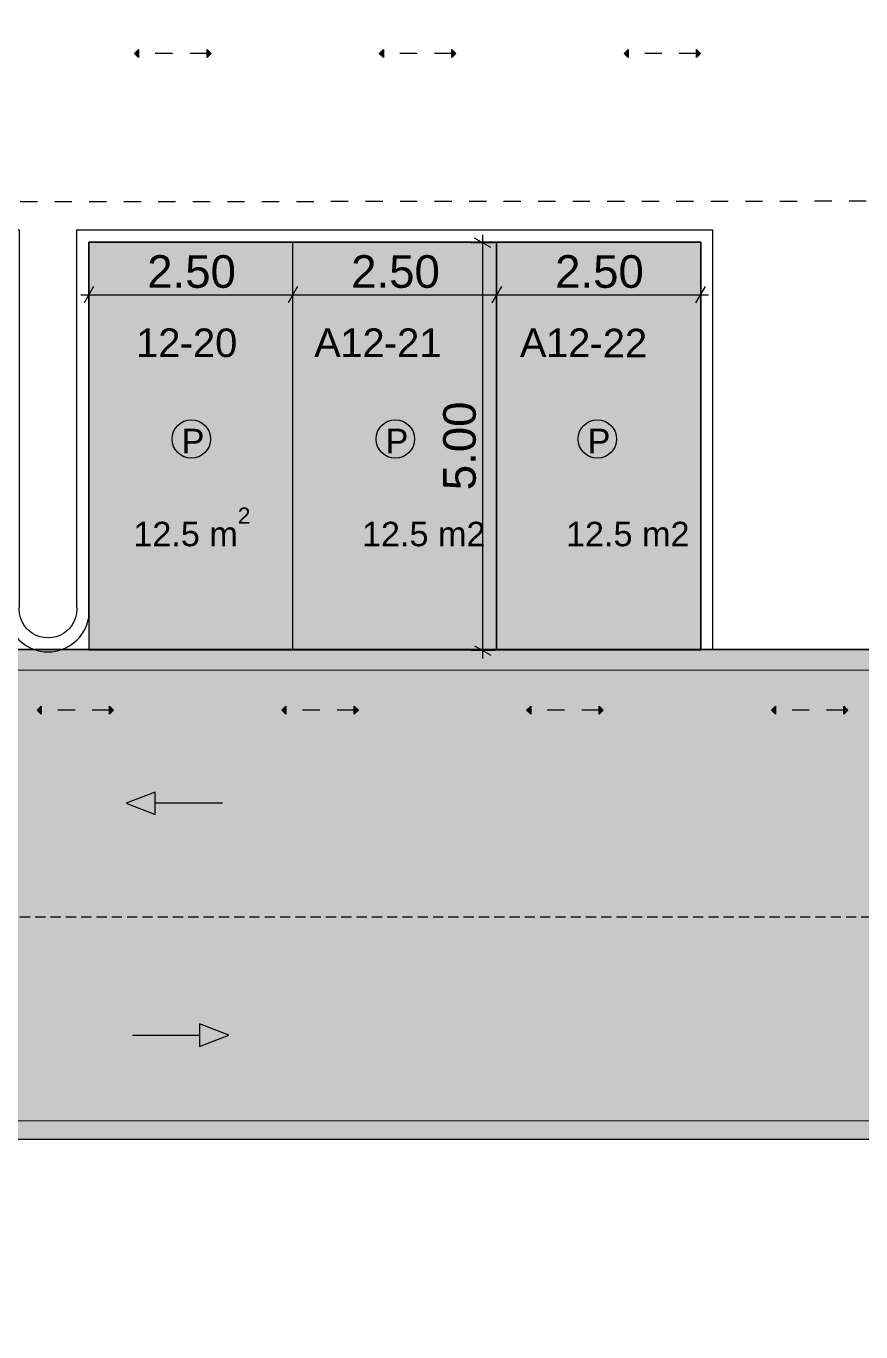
# Model space of a CAD drawing. Header units: millimetres. Extents: x 475159934 to 476245151, y 4620917055 to 4621447368.
# Drawn here: x 475313207 to 475323439, y 4620974568 to 4620990580 of the extents above; entities that cross this region are included whole.
import ezdxf

# ---------------------------------------------------------------- set-up
doc = ezdxf.new("R2010")
doc.units = ezdxf.units.MM
doc.header["$MEASUREMENT"] = 0
doc.linetypes.add('( Hidden )', pattern=[187.5, 125, -62.5])
doc.linetypes.add('Dashed', pattern=[423.333333, 211.666667, -211.666667])
for name, color, linetype, lineweight in [('New_._Pen_No__250', 7, 'Continuous', 0), ('New_0_Pen_No__5', 5, 'Continuous', 0), ('New_2D Drafting - General_Pen_No__250_Pen_No__7_Pen_No__235', 235, 'Continuous', 0), ('New_Annotation - Text_Pen_No__250', 7, 'Continuous', 0), ('New_Car-Art_Pen_No__1', 1, 'Continuous', 0), ('New_Car-Art_Pen_No__4', 7, 'Continuous', 0), ('New_Car-Art_Pen_No__5', 5, 'Continuous', 0), ('New_gza_Pen_No__250', 7, 'Continuous', 0), ('New_gza_Pen_No__255', 255, 'Continuous', 0), ('New_Structural - Bearing_Pen_No__250', 7, 'Continuous', 0), ('New_topo_NL (1)$0$SAVELE_CONT-MJR_Pen_No__250', 7, 'Continuous', 0), ('New_ნავეთების კონტურები გრგ2_Pen_No__1', 1, 'Continuous', 0), ('New_საბავშვო მოედნები_Pen_No__250', 7, 'Continuous', 0), ('New_საბავშვო მოედნები_Pen_No__7', 7, 'Continuous', 0), ('zoma_Pen_No__142', 142, 'Continuous', 0), ('საბავშვო მოედნები_Pen_No__250', 7, 'Continuous', 0)]:
    doc.layers.add(name, color=color, linetype=linetype, lineweight=lineweight)
doc.layers.add('New_Car-Art', color=7, linetype='Continuous')
doc.layers.add('zoma', color=7, linetype='Continuous')
doc.layers.add('New_საბავშვო მოედნები_Pen_No__21', color=7, linetype='Continuous', lineweight=0, true_color=0x8a7e75)
doc.styles.add('GENERATED_STYLE_1', font='arial.ttf')
doc.styles.add('GENERATED_STYLE_3', font='arial.ttf')
doc.dimstyles.new('GENERATED_STYLE__20', dxfattribs={"dimtxt": 400, "dimasz": 152, "dimexe": 0.18, "dimexo": 3, "dimgap": 0, "dimtad": 1, "dimtih": 1, "dimtoh": 1, "dimlfac": 0.001, "dimzin": 0, "dimdsep": 46, "dimtxsty": 'GENERATED_STYLE_3', "dimblk": 'ARROWHEAD_2', "dimblk1": 'ARROWHEAD_2', "dimblk2": 'ARROWHEAD_2', "dimcen": 0.09, "dimclrd": 142, "dimclre": 142, "dimclrt": 142, "dimadec": 0, "dimazin": 0, "dimtfac": 1, "dimtdec": 4, "dimtmove": 0, "dimatfit": 3, "dimfxl": 1, "dimtolj": 1, "dimtzin": 0, "dimarcsym": 0})
doc.dimstyles.new('GENERATED_STYLE__21', dxfattribs={"dimtxt": 400, "dimasz": 152, "dimexe": 0.18, "dimexo": 3, "dimgap": 0, "dimtad": 1, "dimlfac": 0.001, "dimzin": 0, "dimdsep": 46, "dimtxsty": 'GENERATED_STYLE_3', "dimblk": 'ARROWHEAD_2', "dimblk1": 'ARROWHEAD_2', "dimblk2": 'ARROWHEAD_2', "dimcen": 0.09, "dimclrd": 142, "dimclre": 142, "dimclrt": 142, "dimadec": 0, "dimazin": 0, "dimtfac": 1, "dimtdec": 4, "dimtmove": 0, "dimatfit": 3, "dimfxl": 1, "dimtolj": 1, "dimtzin": 0, "dimarcsym": 0})

# ---------------------------------------------------------------- blocks, each defined once
blk = doc.blocks.new('Line_27', base_point=(475321474, 4620990245))
at = {"layer": 'New_Car-Art_Pen_No__5', "linetype": 'Continuous', "lineweight": 0}
for points in [[(475320536, 4620990245), (475320586, 4620990195), (475320586, 4620990295)], [(475321474, 4620990245), (475321424, 4620990295), (475321424, 4620990195)]]:
    blk.add_hatch(color=5, dxfattribs=at).paths.add_polyline_path(points)
at = {"layer": 'New_Car-Art_Pen_No__5', "color": 5, "linetype": 'Continuous', "lineweight": 0}
for p, q in [((475320536, 4620990245), (475320586, 4620990295)), ((475320536, 4620990245), (475320586, 4620990195)), ((475320586, 4620990295), (475320586, 4620990195)), ((475321424, 4620990195), (475321424, 4620990295)), ((475321474, 4620990245), (475321424, 4620990295)), ((475321474, 4620990245), (475321424, 4620990195))]:
    blk.add_line(p, q, dxfattribs=at)
at = {"layer": 'New_Car-Art_Pen_No__5', "color": 5, "linetype": 'Dashed', "lineweight": 0}
blk.add_line((475321424, 4620990245), (475320586, 4620990245), dxfattribs=at)
blk = doc.blocks.new('Line_28', base_point=(475318474, 4620990245))
at = {"layer": 'New_Car-Art_Pen_No__5', "linetype": 'Continuous', "lineweight": 0}
for points in [[(475317536, 4620990245), (475317586, 4620990195), (475317586, 4620990295)], [(475318474, 4620990245), (475318424, 4620990295), (475318424, 4620990195)]]:
    blk.add_hatch(color=5, dxfattribs=at).paths.add_polyline_path(points)
at = {"layer": 'New_Car-Art_Pen_No__5', "color": 5, "linetype": 'Continuous', "lineweight": 0}
for p, q in [((475317536, 4620990245), (475317586, 4620990295)), ((475317536, 4620990245), (475317586, 4620990195)), ((475317586, 4620990295), (475317586, 4620990195)), ((475318424, 4620990195), (475318424, 4620990295)), ((475318474, 4620990245), (475318424, 4620990295)), ((475318474, 4620990245), (475318424, 4620990195))]:
    blk.add_line(p, q, dxfattribs=at)
at = {"layer": 'New_Car-Art_Pen_No__5', "color": 5, "linetype": 'Dashed', "lineweight": 0}
blk.add_line((475318424, 4620990245), (475317586, 4620990245), dxfattribs=at)
blk = doc.blocks.new('Line_29', base_point=(475315474, 4620990245))
at = {"layer": 'New_Car-Art_Pen_No__5', "linetype": 'Continuous', "lineweight": 0}
for points in [[(475314536, 4620990245), (475314586, 4620990195), (475314586, 4620990295)], [(475315474, 4620990245), (475315424, 4620990295), (475315424, 4620990195)]]:
    blk.add_hatch(color=5, dxfattribs=at).paths.add_polyline_path(points)
at = {"layer": 'New_Car-Art_Pen_No__5', "color": 5, "linetype": 'Continuous', "lineweight": 0}
for p, q in [((475314536, 4620990245), (475314586, 4620990295)), ((475314536, 4620990245), (475314586, 4620990195)), ((475314586, 4620990295), (475314586, 4620990195)), ((475315424, 4620990195), (475315424, 4620990295)), ((475315474, 4620990245), (475315424, 4620990295)), ((475315474, 4620990245), (475315424, 4620990195))]:
    blk.add_line(p, q, dxfattribs=at)
at = {"layer": 'New_Car-Art_Pen_No__5', "color": 5, "linetype": 'Dashed', "lineweight": 0}
blk.add_line((475315424, 4620990245), (475314586, 4620990245), dxfattribs=at)
blk = doc.blocks.new('Line_48', base_point=(475320280, 4620982191))
at = {"layer": 'New_Car-Art_Pen_No__5', "linetype": 'Continuous', "lineweight": 0}
for points in [[(475319342, 4620982191), (475319392, 4620982141), (475319392, 4620982241)], [(475320280, 4620982191), (475320230, 4620982241), (475320230, 4620982141)]]:
    blk.add_hatch(color=5, dxfattribs=at).paths.add_polyline_path(points)
at = {"layer": 'New_Car-Art_Pen_No__5', "color": 5, "linetype": 'Continuous', "lineweight": 0}
for p, q in [((475319342, 4620982191), (475319392, 4620982241)), ((475319342, 4620982191), (475319392, 4620982141)), ((475319392, 4620982241), (475319392, 4620982141)), ((475320230, 4620982141), (475320230, 4620982241)), ((475320280, 4620982191), (475320230, 4620982241)), ((475320280, 4620982191), (475320230, 4620982141))]:
    blk.add_line(p, q, dxfattribs=at)
at = {"layer": 'New_Car-Art_Pen_No__5', "color": 5, "linetype": 'Dashed', "lineweight": 0}
blk.add_line((475320230, 4620982191), (475319392, 4620982191), dxfattribs=at)
blk = doc.blocks.new('Line_49', base_point=(475317280, 4620982191))
at = {"layer": 'New_Car-Art_Pen_No__5', "linetype": 'Continuous', "lineweight": 0}
for points in [[(475316342, 4620982191), (475316392, 4620982141), (475316392, 4620982241)], [(475317280, 4620982191), (475317230, 4620982241), (475317230, 4620982141)]]:
    blk.add_hatch(color=5, dxfattribs=at).paths.add_polyline_path(points)
at = {"layer": 'New_Car-Art_Pen_No__5', "color": 5, "linetype": 'Continuous', "lineweight": 0}
for p, q in [((475316342, 4620982191), (475316392, 4620982241)), ((475316342, 4620982191), (475316392, 4620982141)), ((475316392, 4620982241), (475316392, 4620982141)), ((475317230, 4620982141), (475317230, 4620982241)), ((475317280, 4620982191), (475317230, 4620982241)), ((475317280, 4620982191), (475317230, 4620982141))]:
    blk.add_line(p, q, dxfattribs=at)
at = {"layer": 'New_Car-Art_Pen_No__5', "color": 5, "linetype": 'Dashed', "lineweight": 0}
blk.add_line((475317230, 4620982191), (475316392, 4620982191), dxfattribs=at)
blk = doc.blocks.new('Line_50', base_point=(475314280, 4620982191))
at = {"layer": 'New_Car-Art_Pen_No__5', "linetype": 'Continuous', "lineweight": 0}
for points in [[(475313342, 4620982191), (475313392, 4620982141), (475313392, 4620982241)], [(475314280, 4620982191), (475314230, 4620982241), (475314230, 4620982141)]]:
    blk.add_hatch(color=5, dxfattribs=at).paths.add_polyline_path(points)
at = {"layer": 'New_Car-Art_Pen_No__5', "color": 5, "linetype": 'Continuous', "lineweight": 0}
for p, q in [((475313342, 4620982191), (475313392, 4620982241)), ((475313342, 4620982191), (475313392, 4620982141)), ((475313392, 4620982241), (475313392, 4620982141)), ((475314230, 4620982141), (475314230, 4620982241)), ((475314280, 4620982191), (475314230, 4620982241)), ((475314280, 4620982191), (475314230, 4620982141))]:
    blk.add_line(p, q, dxfattribs=at)
at = {"layer": 'New_Car-Art_Pen_No__5', "color": 5, "linetype": 'Dashed', "lineweight": 0}
blk.add_line((475314230, 4620982191), (475313392, 4620982191), dxfattribs=at)
blk = doc.blocks.new('Line_53', base_point=(475323280, 4620982191))
at = {"layer": 'New_Car-Art_Pen_No__5', "linetype": 'Continuous', "lineweight": 0}
for points in [[(475322342, 4620982191), (475322392, 4620982141), (475322392, 4620982241)], [(475323280, 4620982191), (475323230, 4620982241), (475323230, 4620982141)]]:
    blk.add_hatch(color=5, dxfattribs=at).paths.add_polyline_path(points)
at = {"layer": 'New_Car-Art_Pen_No__5', "color": 5, "linetype": 'Continuous', "lineweight": 0}
for p, q in [((475322342, 4620982191), (475322392, 4620982241)), ((475322342, 4620982191), (475322392, 4620982141)), ((475322392, 4620982241), (475322392, 4620982141)), ((475323230, 4620982141), (475323230, 4620982241)), ((475323280, 4620982191), (475323230, 4620982241)), ((475323280, 4620982191), (475323230, 4620982141))]:
    blk.add_line(p, q, dxfattribs=at)
at = {"layer": 'New_Car-Art_Pen_No__5', "color": 5, "linetype": 'Dashed', "lineweight": 0}
blk.add_line((475323230, 4620982191), (475322392, 4620982191), dxfattribs=at)
blk = doc.blocks.new('*D1527', base_point=(475826096, 4621095193))
at = {"layer": 'zoma_Pen_No__142', "color": 142, "linetype": 'Continuous', "lineweight": 0, "transparency": 16777216}
for p, q in [((475313877, 4620987285), (475313975, 4620987285)), ((475314033, 4620987385), (475313917, 4620987185)), ((475313975, 4620987135), (475313975, 4620987435)), ((475313975, 4620987285), (475316475, 4620987285)), ((475316533, 4620987385), (475316417, 4620987185)), ((475316475, 4620987135), (475316475, 4620987435))]:
    blk.add_line(p, q, dxfattribs=at)
at = {"layer": 'zoma_Pen_No__142', "color": 142, "lineweight": 0, "transparency": 16777216, "insert": (475314691, 4620987365), "char_height": 400, "attachment_point": 7, "style": 'GENERATED_STYLE_3'}
blk.add_mtext('\\A1;{\\pql;\\fArial|b0|i0|c204|p0;\\W1.000000;2.50}', dxfattribs=at)
blk = doc.blocks.new('ARROWHEAD_2')
at = {"color": 0, "linetype": 'Continuous', "lineweight": 0}
for p, q in [((0, 0), (-1, 0)), ((-0.38, -0.66), (0.38, 0.66))]:
    blk.add_line(p, q, dxfattribs=at)
blk = doc.blocks.new('*D1528', base_point=(475826096, 4621095193))
at = {"layer": 'zoma_Pen_No__142', "color": 142, "linetype": 'Continuous', "lineweight": 0, "transparency": 16777216}
for p, q in [((475316533, 4620987385), (475316417, 4620987185)), ((475316475, 4620987135), (475316475, 4620987435)), ((475316475, 4620987285), (475318975, 4620987285)), ((475319033, 4620987385), (475318917, 4620987185)), ((475318975, 4620987135), (475318975, 4620987435))]:
    blk.add_line(p, q, dxfattribs=at)
at = {"layer": 'zoma_Pen_No__142', "color": 142, "lineweight": 0, "transparency": 16777216, "insert": (475317191, 4620987365), "char_height": 400, "attachment_point": 7, "style": 'GENERATED_STYLE_3'}
blk.add_mtext('\\A1;{\\pql;\\fArial|b0|i0|c204|p0;\\W1.000000;2.50}', dxfattribs=at)
blk = doc.blocks.new('*D1529', base_point=(475826096, 4621095193))
at = {"layer": 'zoma_Pen_No__142', "color": 142, "linetype": 'Continuous', "lineweight": 0, "transparency": 16777216}
for p, q in [((475319033, 4620987385), (475318917, 4620987185)), ((475318975, 4620987135), (475318975, 4620987435)), ((475318975, 4620987285), (475321475, 4620987285)), ((475321417, 4620987185), (475321533, 4620987385)), ((475321475, 4620987135), (475321475, 4620987435)), ((475321475, 4620987285), (475321573, 4620987285))]:
    blk.add_line(p, q, dxfattribs=at)
at = {"layer": 'zoma_Pen_No__142', "color": 142, "lineweight": 0, "transparency": 16777216, "insert": (475319691, 4620987365), "char_height": 400, "attachment_point": 7, "style": 'GENERATED_STYLE_3'}
blk.add_mtext('\\A1;{\\pql;\\fArial|b0|i0|c204|p0;\\W1.000000;2.50}', dxfattribs=at)
blk = doc.blocks.new('*D1546', base_point=(475826096, 4621095193))
at = {"layer": 'zoma_Pen_No__142', "color": 142, "linetype": 'Continuous', "lineweight": 0, "transparency": 16777216}
for p, q in [((475312454, 4620987923), (475312154, 4620987923)), ((475312404, 4620987865), (475312204, 4620987981)), ((475312304, 4620987923), (475312304, 4620988021)), ((475312304, 4620982923), (475312304, 4620987923)), ((475312204, 4620982981), (475312404, 4620982865)), ((475312454, 4620982923), (475312154, 4620982923)), ((475312304, 4620982825), (475312304, 4620982923))]:
    blk.add_line(p, q, dxfattribs=at)
at = {"layer": 'zoma_Pen_No__142', "color": 142, "lineweight": 0, "transparency": 16777216, "insert": (475312224, 4620984889), "char_height": 400, "attachment_point": 7, "rotation": 90, "style": 'GENERATED_STYLE_3'}
blk.add_mtext('\\A1;{\\pql;\\fArial|b0|i0|c204|p0;\\W1.000000;5.00}', dxfattribs=at)
blk = doc.blocks.new('*D1547', base_point=(475826096, 4621095193))
at = {"layer": 'zoma_Pen_No__142', "color": 142, "linetype": 'Continuous', "lineweight": 0, "transparency": 16777216}
for p, q in [((475318954, 4620987923), (475318654, 4620987923)), ((475318904, 4620987865), (475318704, 4620987981)), ((475318804, 4620987923), (475318804, 4620988021)), ((475318804, 4620982923), (475318804, 4620987923)), ((475318704, 4620982981), (475318904, 4620982865)), ((475318954, 4620982923), (475318654, 4620982923)), ((475318804, 4620982825), (475318804, 4620982923))]:
    blk.add_line(p, q, dxfattribs=at)
at = {"layer": 'zoma_Pen_No__142', "color": 142, "lineweight": 0, "transparency": 16777216, "insert": (475318724, 4620984889), "char_height": 400, "attachment_point": 7, "rotation": 90, "style": 'GENERATED_STYLE_3'}
blk.add_mtext('\\A1;{\\pql;\\fArial|b0|i0|c204|p0;\\W1.000000;5.00}', dxfattribs=at)

msp = doc.modelspace()

# ---------------------------------------------------------------- hatches: boundary and pattern name
at = {"layer": 'New_2D Drafting - General_Pen_No__250_Pen_No__7_Pen_No__235', "linetype": 'Continuous', "lineweight": 0, "true_color": 0x3f1f2f}
msp.add_hatch(color=249, dxfattribs=at).paths.add_polyline_path([(475244282.773, 4621010543.478, 0.321688451), (475243262.96, 4621009122.415), (475243262.96, 4621002135.601), (475244152.204, 4621002135.601), (475244152.204, 4621008831.724, -0.321688451), (475244832.079, 4621009779.099), (475247789.342, 4621010778.379), (475251048.431, 4621011879.647), (475264825.015, 4621016534.85), (475264825.015, 4621006290.236), (475265670.405, 4621006290.236), (475265725.162, 4621006290.236), (475265725.162, 4621016845.436), (475286217.575, 4621016845.436), (475286217.575, 4621012037.196), (475286217.575, 4621009163.716), (475286217.575, 4621006290.236), (475287357.791, 4621006290.236), (475287357.791, 4621010759.269), (475287357.791, 4621012085.341), (475287357.791, 4621016845.436), (475291232.403, 4621016845.436), (475292838.473, 4621016551.56), (475294631.036, 4621016223.56), (475298769.84, 4621015466.248), (475299617.458, 4621015311.152), (475302103.942, 4621014856.18, -0.362147052), (475302923.952, 4621013872.511), (475302923.952, 4620991290.299), (475338673.946, 4620991290.299), (475338673.946, 4620982410.587), (475328974.381, 4620982410.587), (475271015.903, 4620982410.587), (475271015.903, 4620982931.767), (475270015.605, 4620982931.767), (475270015.605, 4620982410.587), (475270015.605, 4620981410.587), (475329174.799, 4620981410.587), (475339673.946, 4620981410.587), (475339673.946, 4620982410.587), (475339673.946, 4620989798.783), (475339673.946, 4620992290.299), (475303923.952, 4620992290.299), (475303923.952, 4621014187.663, 0.362147052), (475302693.937, 4621015663.166), (475298439.62, 4621016441.614), (475291314.066, 4621017745.436), (475265842.794, 4621017745.436, 0.081645972), (475265362.607, 4621017666.499)])
at = {"layer": 'New_Car-Art_Pen_No__1', "linetype": 'Continuous', "lineweight": 0, "true_color": 0xffffff}
for points in [[(475314234.601, 4620986413.363), (475315782.442, 4620986413.363), (475315782.442, 4620986948.778), (475314234.601, 4620986948.778)], [(475316737.511, 4620986413.363), (475318285.352, 4620986413.363), (475318285.352, 4620986948.778), (475316737.511, 4620986948.778)], [(475319258.754, 4620986413.363), (475320806.595, 4620986413.363), (475320806.595, 4620986948.778), (475319258.754, 4620986948.778)]]:
    msp.add_hatch(color=7, dxfattribs=at).paths.add_polyline_path(points)
at = {"layer": 'New_gza_Pen_No__255', "linetype": 'Continuous', "lineweight": 0, "true_color": 0x3f3f3f}
msp.add_hatch(color=250, dxfattribs=at).paths.add_polyline_path([(475351022.786, 4620982408.659), (475330424.797, 4620982408.659), (475330424.797, 4620982932.534), (475208694.142, 4620982932.534), (475208694.142, 4620976912.388), (475261946.583, 4620976912.388, -0.289489586), (475265189.076, 4620974568.002), (475271727.568, 4620974568.002, -0.293423172), (475275095.001, 4620976932.699), (475351022.786, 4620976932.514)])
at = {"layer": 'New_საბავშვო მოედნები_Pen_No__21', "linetype": 'Continuous', "lineweight": 0, "true_color": 0x221f1d}
for points in [[(475316474.993, 4620982930.183), (475316474.991, 4620987929.597), (475313974.991, 4620987929.597), (475313974.993, 4620982930.183)], [(475318974.156, 4620982930.183), (475318974.154, 4620987929.598), (475316473.317, 4620987929.597), (475316473.319, 4620982930.183)], [(475321474.992, 4620982930.183), (475321474.991, 4620987929.599), (475318974.154, 4620987929.598), (475318974.156, 4620982930.183)]]:
    msp.add_hatch(color=250, dxfattribs=at).paths.add_polyline_path(points)

# ---------------------------------------------------------------- linework, layer by layer
at = {"layer": 'New_._Pen_No__250', "color": 7, "linetype": 'Continuous', "lineweight": 0, "flags": 128}
msp.add_lwpolyline([(475313124.953, 4620988079.507), (475312974.929, 4620988079.507), (475312974.931, 4620987929.507), (475312974.974, 4620983326.917, 0.84042944), (475313974.991, 4620983326.92), (475313974.935, 4620987929.507), (475321474.991, 4620987929.599), (475321474.991, 4620982939.161), (475321624.991, 4620982939.161), (475321624.993, 4620987929.601), (475321624.991, 4620988079.507), (475321474.991, 4620988079.507), (475313825.384, 4620988079.507), (475313825.384, 4620983476.855, -1.139779908), (475313124.953, 4620983476.855)], format="xyb", close=True, dxfattribs=at)
at = {"layer": 'New_0_Pen_No__5', "color": 5, "linetype": 'Dashed', "lineweight": 0}
msp.add_lwpolyline([(475352436.73, 4620990366.377), (475329854.153, 4620990407.712), (475329854.914, 4620988436.236), (475255968.142, 4620988385.288), (475256002.384, 4620985927.639), (475229033.1, 4620985908.699), (475229032.817, 4621003666.82), (475247957.064, 4621010375.409), (475296059.458, 4621010393.982), (475352485.877, 4621010401.574)], close=True, dxfattribs=at)
at = {"layer": 'New_gza_Pen_No__250', "color": 7, "linetype": 'Continuous', "lineweight": 0, "flags": 128}
msp.add_lwpolyline([(475351022.786, 4620982408.659), (475330424.797, 4620982408.659), (475330424.797, 4620982932.534), (475208694.142, 4620982932.534), (475208694.142, 4620976912.388), (475261946.583, 4620976912.388, -0.289489586), (475265189.076, 4620974568.002), (475271727.568, 4620974568.002, -0.293423172), (475275095.001, 4620976932.699), (475351022.786, 4620976932.514)], format="xyb", close=True, dxfattribs=at)
at = {"layer": 'New_Structural - Bearing_Pen_No__250', "color": 7, "linetype": '( Hidden )', "lineweight": 0}
msp.add_line((475208694.142, 4620979657.07), (475351022.786, 4620979657.07), dxfattribs=at)
at = {"layer": 'New_topo_NL (1)$0$SAVELE_CONT-MJR_Pen_No__250', "color": 7, "linetype": 'Continuous', "lineweight": 0}
for centre in [(475315232.005, 4620985516.85), (475317732.005, 4620985516.85), (475320208.873, 4620985516.85)]:
    msp.add_circle(centre, 235.715, dxfattribs=at)
at = {"layer": 'New_ნავეთების კონტურები გრგ2_Pen_No__1', "color": 1, "linetype": 'Continuous', "lineweight": 0}
msp.add_lwpolyline([(475366738.475, 4621055665.959), (475183352.486, 4620990656.181), (475188226.887, 4620985237.942), (475226040.28, 4620985406.455), (475226077.582, 4620982906.604), (475259455.208, 4620982930.045), (475329857.056, 4620982940.368), (475329855.331, 4620987407.694), (475350485.757, 4620987415.66), (475366764.826, 4620987421.946)], close=True, dxfattribs=at)
at = {"layer": 'New_საბავშვო მოედნები_Pen_No__250', "color": 7, "linetype": 'Continuous', "lineweight": 0}
for points in [[(475351022.786, 4620982158.335), (475330174.797, 4620982158.335), (475330174.797, 4620982682.425), (475208694.142, 4620982674.347)], [(475315612.906, 4620981050.347), (475314789.336, 4620981050.347)], [(475314509.476, 4620978206.628), (475315333.045, 4620978206.628)]]:
    msp.add_lwpolyline(points, dxfattribs=at)
for points in [[(475314789.336, 4620981187.609), (475314432.72, 4620981050.347), (475314789.336, 4620980913.085)], [(475315333.045, 4620978069.366), (475315689.661, 4620978206.628), (475315333.045, 4620978343.889)]]:
    msp.add_lwpolyline(points, close=True, dxfattribs=at)
msp.add_lwpolyline([(475271524.09, 4620974568.002, -0.311128793), (475275347.678, 4620977152.649), (475330038.892, 4620977160.52), (475351022.786, 4620977164.651)], format="xyb", dxfattribs=at)
at = {"layer": 'New_საბავშვო მოედნები_Pen_No__7', "color": 7, "linetype": 'Continuous', "lineweight": 0, "flags": 128}
for points in [[(475316474.993, 4620982930.183), (475316474.991, 4620987929.597), (475313974.991, 4620987929.597), (475313974.993, 4620982930.183)], [(475318974.156, 4620982930.183), (475318974.154, 4620987929.598), (475316473.317, 4620987929.597), (475316473.319, 4620982930.183)], [(475321474.992, 4620982930.183), (475321474.991, 4620987929.599), (475318974.154, 4620987929.598), (475318974.156, 4620982930.183)]]:
    msp.add_lwpolyline(points, close=True, dxfattribs=at)

# ---------------------------------------------------------------- block references
at = {"layer": 'New_Car-Art', "color": 5, "linetype": 'Dashed', "lineweight": 0}
for name, p in [('Line_29', (475315473.945, 4620990244.545)), ('Line_28', (475318473.945, 4620990244.545)), ('Line_27', (475321473.945, 4620990244.545)), ('Line_50', (475314279.602, 4620982191.301)), ('Line_49', (475317279.602, 4620982191.301)), ('Line_48', (475320279.602, 4620982191.301)), ('Line_53', (475323279.602, 4620982191.301))]:
    msp.add_blockref(name, p, dxfattribs=at)

# ---------------------------------------------------------------- texts
at = {"layer": 'New_Annotation - Text_Pen_No__250', "color": 7, "linetype": 'Continuous', "lineweight": 0, "char_height": 300, "attachment_point": 2, "style": 'GENERATED_STYLE_1'}
for insert in [(475315252.079, 4620985642.666), (475317752.079, 4620985642.666), (475320228.948, 4620985642.666)]:
    msp.add_mtext('\\A1;{\\pqc;\\fArial|b0|i0|c204|p0;\\W1.000000;P}', dxfattribs=dict(at, insert=insert))
at = {"layer": 'New_Car-Art_Pen_No__4', "color": 7, "linetype": 'Continuous', "lineweight": 0, "char_height": 350.00257, "attachment_point": 7, "style": 'GENERATED_STYLE_3'}
for s, insert in [('\\A1;{\\pql;\\fArial|b0|i0|c204|p0;\\W1.000000;12}', (475314554.975, 4620986522.46)), ('\\A1;{\\pql;\\fArial|b0|i0|c204|p0;\\W1.000000;-20}', (475315088.803, 4620986516.601)), ('\\A1;{\\pql;\\fArial|b0|i0|c204|p0;\\W1.000000;A}', (475316737.612, 4620986522.46)), ('\\A1;{\\pql;\\fArial|b0|i0|c204|p0;\\W1.000000;12}', (475317057.703, 4620986522.46)), ('\\A1;{\\pql;\\fArial|b0|i0|c204|p0;\\W1.000000;-21}', (475317591.633, 4620986522.46)), ('\\A1;{\\pql;\\fArial|b0|i0|c204|p0;\\W1.000000;A}', (475319258.716, 4620986522.46)), ('\\A1;{\\pql;\\fArial|b0|i0|c204|p0;\\W1.000000;12}', (475319578.91, 4620986522.46)), ('\\A1;{\\pql;\\fArial|b0|i0|c204|p0;\\W1.000000;-22}', (475320112.737, 4620986518.775))]:
    msp.add_mtext(s, dxfattribs=dict(at, insert=insert))
at = {"layer": 'საბავშვო მოედნები_Pen_No__250', "color": 7, "lineweight": 0, "char_height": 300, "attachment_point": 7, "style": 'GENERATED_STYLE_3'}
for s, insert in [('{\\fArial|b0|i0|c204|p0;12.5 m{\\H0.66x;\\S2^  ;}}', (475314520.587, 4620984197.438)), ('{\\fArial|b0|i0|c204|p0;12.5 m2}', (475317323.289, 4620984197.438)), ('{\\fArial|b0|i0|c204|p0;12.5 m2}', (475319824.126, 4620984197.438))]:
    msp.add_mtext(s, dxfattribs=dict(at, insert=insert))

# ---------------------------------------------------------------- dimensions: what is measured, and where the dimension line sits
at = {"layer": 'zoma', "color": 142, "linetype": 'Continuous', "lineweight": 0}
for base, p1, p2, picture, middle in [((475312303.778, 4620987923.216), (475316841.016, 4620982923.216), (475316841.016, 4620987923.216), '*D1546', (475312023.778, 4620985407.208)), ((475318804.237, 4620987923.216), (475323341.475, 4620982923.216), (475323341.475, 4620987923.216), '*D1547', (475318524.237, 4620985407.208))]:
    dim = msp.add_linear_dim(base=base, p1=p1, p2=p2, angle=90, dimstyle='GENERATED_STYLE__21', dxfattribs=at)
    dim.commit()
    dim.dimension.update_dxf_attribs({"geometry": picture, "text_midpoint": middle, "dimtype": 160, "text_rotation": 90})
for base, p1, p2, picture, middle in [((475316474.991, 4620987285.218), (475313974.991, 4620982929.599), (475316474.991, 4620982929.599), '*D1527', (475315208.983, 4620987565.218)), ((475318974.991, 4620987285.218), (475316474.991, 4620982929.599), (475318974.991, 4620982929.599), '*D1528', (475317708.983, 4620987565.218)), ((475321474.991, 4620987285.218), (475318974.991, 4620982929.599), (475321474.991, 4620982929.599), '*D1529', (475320208.983, 4620987565.218))]:
    dim = msp.add_linear_dim(base=base, p1=p1, p2=p2, dimstyle='GENERATED_STYLE__20', dxfattribs=at)
    dim.commit()
    dim.dimension.update_dxf_attribs({"geometry": picture, "text_midpoint": middle, "dimtype": 160})

doc.saveas('drawing.dxf')
